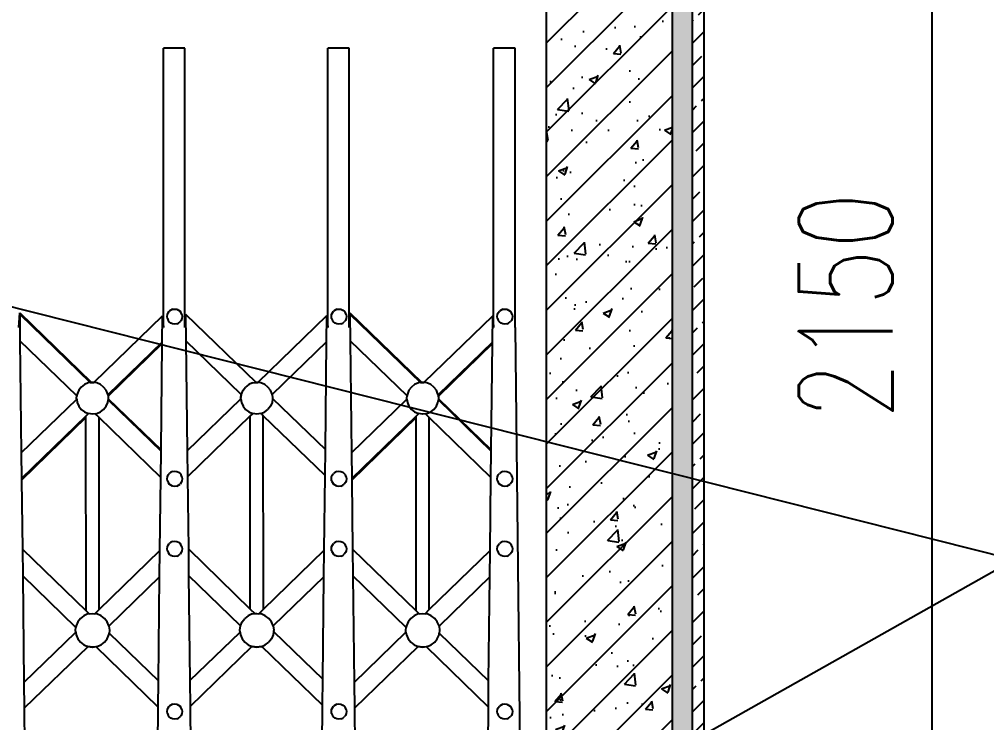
# Model space of a CAD drawing. Extents: x -4210259 to 293730, y -7499 to 868879.
# Drawn here: x -2152089 to -2150554, y 517351 to 518467 of the extents above; entities that cross this region are included whole.
import ezdxf

# ---------------------------------------------------------------- set-up
doc = ezdxf.new("R2010")
doc.units = 0
doc.header["$LTSCALE"] = 1000
doc.header["$MEASUREMENT"] = 0
doc.layers.get('Defpoints').update_dxf_attribs({"color": 210})
for name, color, linetype in [('A-AXIS-DP', 126, 'Continuous'), ('A-AXIS-SYMB', 3, 'Continuous'), ('A-CURTAIN', 134, 'Continuous'), ('A-HATCH-2', 251, 'Continuous'), ('AS-COLN', 6, 'Continuous'), ('PUB_HATCH', 8, 'Continuous')]:
    doc.layers.add(name, color=color, linetype=linetype)
doc.styles.add('_TCH_DIM_T3', font='SIMPLEX', dxfattribs={"width": 0.705882, "bigfont": 'GBCBIG'})
doc.dimstyles.new('_TCH_ARCH&&50', dxfattribs={"dimtxt": 148.75, "dimasz": 50, "dimexe": 50, "dimexo": 50, "dimgap": 63.125, "dimtad": 1, "dimdec": 0, "dimzin": 0, "dimdsep": 46, "dimtxsty": '_TCH_DIM_T3', "dimblk": 'ARCHTICK', "dimcen": 0.09, "dimclrt": 7, "dimazin": 2, "dimtfac": 1, "dimtdec": 0, "dimtix": 1, "dimtmove": 2, "dimatfit": 3, "dimfxl": 0, "dimtolj": 1, "dimtzin": 0, "dimarcsym": 0})

# ---------------------------------------------------------------- blocks, each defined once
blk = doc.blocks.new('A$C4A4B1E4B')
at = {"color": 250}
for p, q in [((-640.6, 1499.9), (-674.7, 1499.9)), ((-674.7, 1056.6), (-674.7, 1499.9)), ((-640.6, 1056.6), (-640.6, 1499.9)), ((-379.8, 1499.9), (-413.9, 1499.9)), ((-413.9, 1056.6), (-413.9, 1499.9)), ((-379.8, 1056.6), (-379.8, 1499.9)), ((-116.5, 1499.9), (-150.6, 1499.9)), ((-150.6, 1056.6), (-150.6, 1499.9)), ((-116.5, 1056.6), (-116.5, 1499.9)), ((-904, 1056.6), (-902.8, 1080)), ((-902.8, 1080), (-789.1, 969.9)), ((-902.8, 1080), (-902.7, 1077.7)), ((-902.7, 1077.7), (-790.8, 969.2)), ((-902.7, 1077.7), (-902.3, 1035.5)), ((-784.8, 969.9), (-675.9, 1075.4)), ((-676.4, 1033.5), (-675.9, 1075.4)), ((-675.9, 1075.4), (-674.7, 1056.6)), ((-668.9, 1074), (-668.4, 1077.2)), ((-668.4, 1077.2), (-667.2, 1080.1)), ((-667.2, 1080.1), (-665.3, 1082.5)), ((-662.9, 1084.4), (-665.3, 1082.5)), ((-660, 1085.6), (-662.9, 1084.4)), ((-660, 1085.6), (-656.8, 1086)), ((-656.8, 1086), (-653.6, 1085.6)), ((-653.6, 1085.6), (-650.8, 1084.4)), ((-650.8, 1084.4), (-648.3, 1082.5)), ((-646.5, 1080.1), (-648.3, 1082.5)), ((-645.2, 1077.2), (-646.5, 1080.1)), ((-645.2, 1077.2), (-644.8, 1074)), ((-640.6, 1056.6), (-639.4, 1078)), ((-639.4, 1078), (-527.9, 970)), ((-639.4, 1078), (-638.9, 1035.8)), ((-524.4, 969.9), (-415.2, 1075.8)), ((-415.7, 1033.9), (-415.2, 1075.8)), ((-415.2, 1075.8), (-413.9, 1056.6)), ((-408.1, 1074), (-407.7, 1077.2)), ((-407.7, 1077.2), (-406.5, 1080.1)), ((-406.5, 1080.1), (-404.6, 1082.5)), ((-402.2, 1084.4), (-404.6, 1082.5)), ((-399.3, 1085.6), (-402.2, 1084.4)), ((-399.3, 1085.6), (-396.1, 1086)), ((-396.1, 1086), (-392.9, 1085.6)), ((-392.9, 1085.6), (-390, 1084.4)), ((-390, 1084.4), (-387.6, 1082.5)), ((-385.7, 1080.1), (-387.6, 1082.5)), ((-384.5, 1077.2), (-385.7, 1080.1)), ((-384.5, 1077.2), (-384.1, 1074)), ((-379.8, 1056.6), (-378.7, 1080)), ((-378.7, 1080), (-265, 969.9)), ((-378.7, 1080), (-378.6, 1077.7)), ((-378.6, 1077.7), (-266.7, 969.2)), ((-378.6, 1077.7), (-378.1, 1035.5)), ((-260.7, 969.9), (-151.8, 1075.4)), ((-152.3, 1033.5), (-151.8, 1075.4)), ((-151.8, 1075.4), (-150.6, 1056.6)), ((-144.8, 1074), (-144.3, 1077.2)), ((-144.3, 1077.2), (-143.1, 1080.1)), ((-143.1, 1080.1), (-141.2, 1082.5)), ((-138.8, 1084.4), (-141.2, 1082.5)), ((-135.9, 1085.6), (-138.8, 1084.4)), ((-135.9, 1085.6), (-132.7, 1086)), ((-132.7, 1086), (-129.5, 1085.6)), ((-129.5, 1085.6), (-126.7, 1084.4)), ((-126.7, 1084.4), (-124.2, 1082.5)), ((-122.3, 1080.1), (-124.2, 1082.5)), ((-121.1, 1077.2), (-122.3, 1080.1)), ((-121.1, 1077.2), (-120.7, 1074)), ((-668.4, 1070.8), (-668.9, 1074)), ((-668.4, 1070.8), (-667.2, 1067.9)), ((-667.2, 1067.9), (-665.3, 1065.5)), ((-662.9, 1063.6), (-665.3, 1065.5)), ((-660, 1062.4), (-662.9, 1063.6)), ((-656.8, 1062), (-660, 1062.4)), ((-653.6, 1062.4), (-656.8, 1062)), ((-653.6, 1062.4), (-650.8, 1063.6)), ((-650.8, 1063.6), (-648.3, 1065.5)), ((-646.5, 1067.9), (-648.3, 1065.5)), ((-645.2, 1070.8), (-646.5, 1067.9)), ((-644.8, 1074), (-645.2, 1070.8)), ((-407.7, 1070.8), (-408.1, 1074)), ((-407.7, 1070.8), (-406.5, 1067.9)), ((-406.5, 1067.9), (-404.6, 1065.5)), ((-402.2, 1063.6), (-404.6, 1065.5)), ((-399.3, 1062.4), (-402.2, 1063.6)), ((-396.1, 1062), (-399.3, 1062.4)), ((-392.9, 1062.4), (-396.1, 1062)), ((-392.9, 1062.4), (-390, 1063.6)), ((-390, 1063.6), (-387.6, 1065.5)), ((-385.7, 1067.9), (-387.6, 1065.5)), ((-384.5, 1070.8), (-385.7, 1067.9)), ((-384.1, 1074), (-384.5, 1070.8)), ((-144.3, 1070.8), (-144.8, 1074)), ((-144.3, 1070.8), (-143.1, 1067.9)), ((-143.1, 1067.9), (-141.2, 1065.5)), ((-138.8, 1063.6), (-141.2, 1065.5)), ((-135.9, 1062.4), (-138.8, 1063.6)), ((-132.7, 1062), (-135.9, 1062.4)), ((-129.5, 1062.4), (-132.7, 1062)), ((-129.5, 1062.4), (-126.7, 1063.6)), ((-126.7, 1063.6), (-124.2, 1065.5)), ((-122.3, 1067.9), (-124.2, 1065.5)), ((-121.1, 1070.8), (-122.3, 1067.9)), ((-120.7, 1074), (-121.1, 1070.8)), ((-116.5, 1056.6), (-105.9, 133.6)), ((-812.1, 948.1), (-902.3, 1035.5)), ((-902.3, 1035.5), (-900.2, 858)), ((-676.4, 1033.5), (-762.8, 949.8)), ((-676.4, 1031.2), (-762.4, 947.8)), ((-678.4, 862.6), (-676.4, 1031.2)), ((-676.4, 1031.2), (-676.4, 1033.5)), ((-551, 950.6), (-638.9, 1035.8)), ((-638.9, 1035.8), (-636.9, 860.9)), ((-415.7, 1033.9), (-502, 950.2)), ((-417.6, 863.1), (-415.7, 1033.9)), ((-288, 948.1), (-378.1, 1035.5)), ((-378.1, 1035.5), (-376.1, 858)), ((-152.3, 1033.5), (-238.7, 949.8)), ((-152.3, 1031.2), (-238.3, 947.8)), ((-154.3, 862.6), (-152.3, 1031.2)), ((-152.3, 1031.2), (-152.3, 1033.5)), ((-794, 968.8), (-800, 966.3)), ((-790.8, 969.2), (-794, 968.8)), ((-790.8, 969.2), (-788.7, 969.5)), ((-789.1, 969.9), (-787.3, 970.2)), ((-788.7, 969.5), (-789.1, 969.9)), ((-788.7, 969.5), (-787.3, 969.7)), ((-787.3, 970.2), (-784.8, 969.9)), ((-787.3, 969.7), (-785.2, 969.4)), ((-785.2, 969.4), (-784.8, 969.9)), ((-780.6, 968.8), (-785.2, 969.4)), ((-774.6, 966.3), (-780.6, 968.8)), ((-533.2, 968.8), (-539.3, 966.3)), ((-533.2, 968.8), (-527.5, 969.6)), ((-527.9, 970), (-526.5, 970.2)), ((-527.9, 970), (-527.5, 969.6)), ((-527.5, 969.6), (-526.5, 969.7)), ((-526.5, 970.2), (-524.4, 969.9)), ((-526.5, 969.7), (-524.9, 969.5)), ((-524.9, 969.5), (-524.4, 969.9)), ((-519.8, 968.8), (-524.9, 969.5)), ((-513.8, 966.3), (-519.8, 968.8)), ((-269.9, 968.8), (-275.9, 966.3)), ((-266.7, 969.2), (-269.9, 968.8)), ((-266.7, 969.2), (-264.6, 969.5)), ((-265, 969.9), (-263.2, 970.2)), ((-264.6, 969.5), (-265, 969.9)), ((-264.6, 969.5), (-263.2, 969.7)), ((-263.2, 970.2), (-260.7, 969.9)), ((-263.2, 969.7), (-261.1, 969.4)), ((-261.1, 969.4), (-260.7, 969.9)), ((-256.5, 968.8), (-261.1, 969.4)), ((-250.4, 966.3), (-256.5, 968.8)), ((-809, 957.2), (-811.6, 951.2)), ((-805.1, 962.3), (-809, 957.2)), ((-800, 966.3), (-805.1, 962.3)), ((-769.5, 962.3), (-774.6, 966.3)), ((-765.5, 957.2), (-769.5, 962.3)), ((-763, 951.2), (-765.5, 957.2)), ((-550.8, 951.2), (-548.3, 957.2)), ((-548.3, 957.2), (-544.4, 962.3)), ((-539.3, 966.3), (-544.4, 962.3)), ((-508.7, 962.3), (-513.8, 966.3)), ((-504.8, 957.2), (-508.7, 962.3)), ((-502.2, 951.2), (-504.8, 957.2)), ((-284.9, 957.2), (-287.5, 951.2)), ((-281, 962.3), (-284.9, 957.2)), ((-275.9, 966.3), (-281, 962.3)), ((-245.3, 962.3), (-250.4, 966.3)), ((-241.4, 957.2), (-245.3, 962.3)), ((-238.9, 951.2), (-241.4, 957.2)), ((-900.2, 858), (-812.3, 943.2)), ((-812.5, 945), (-812.1, 948.1)), ((-812.4, 944.8), (-812.5, 945)), ((-812.5, 944.5), (-812.4, 944.8)), ((-812.3, 943.2), (-812.5, 944.5)), ((-812.4, 944.8), (-812, 948)), ((-812.3, 943.2), (-811.6, 937.8)), ((-812, 948), (-812.1, 948.1)), ((-811.6, 951.2), (-812, 948)), ((-811.6, 937.8), (-809, 931.8)), ((-765.5, 931.8), (-763, 937.8)), ((-762.8, 949.8), (-763, 951.2)), ((-763, 937.8), (-762.4, 941.7)), ((-762.8, 949.8), (-762.5, 947.7)), ((-762.5, 947.7), (-762.4, 947.8)), ((-762.5, 947.7), (-762.1, 944.7)), ((-762.4, 947.8), (-762.1, 945)), ((-762.2, 943.8), (-762.4, 941.7)), ((-762.4, 941.7), (-678.4, 860.3)), ((-762.1, 944.5), (-762.2, 943.8)), ((-762.2, 943.8), (-678.4, 862.6)), ((-762.1, 945), (-762.1, 944.7)), ((-762.1, 944.7), (-762.1, 944.5)), ((-636.9, 860.9), (-551.6, 943.5)), ((-551.7, 945), (-551, 950.6)), ((-551.7, 944.8), (-550.9, 950.6)), ((-551.7, 944.8), (-551.7, 945)), ((-551.7, 944.5), (-551.7, 944.8)), ((-551.6, 943.5), (-551.7, 944.5)), ((-551.6, 943.5), (-550.8, 937.8)), ((-550.9, 950.6), (-551, 950.6)), ((-550.9, 950.6), (-550.8, 951.2)), ((-550.8, 937.8), (-548.3, 931.8)), ((-502.2, 937.8), (-504.8, 931.8)), ((-502.1, 950.1), (-502.2, 951.2)), ((-501.4, 944.3), (-502.2, 937.8)), ((-502, 950.2), (-502.1, 950.1)), ((-502.1, 950.1), (-501.4, 944.7)), ((-502, 950.2), (-501.3, 945)), ((-501.3, 945), (-501.4, 944.7)), ((-501.4, 944.7), (-501.3, 944.5)), ((-501.3, 944.5), (-501.4, 944.3)), ((-501.4, 944.3), (-417.6, 863.1)), ((-376.1, 858), (-288.2, 943.2)), ((-288.4, 945), (-288, 948.1)), ((-288.3, 944.8), (-288.4, 945)), ((-288.4, 944.5), (-288.3, 944.8)), ((-288.2, 943.2), (-288.4, 944.5)), ((-288.3, 944.8), (-287.9, 948)), ((-288.2, 943.2), (-287.5, 937.8)), ((-287.9, 948), (-288, 948.1)), ((-287.5, 951.2), (-287.9, 948)), ((-287.5, 937.8), (-284.9, 931.8)), ((-241.4, 931.8), (-238.9, 937.8)), ((-238.7, 949.8), (-238.9, 951.2)), ((-238.9, 937.8), (-238.3, 941.7)), ((-238.7, 949.8), (-238.4, 947.7)), ((-238.4, 947.7), (-238.3, 947.8)), ((-238.4, 947.7), (-238, 944.7)), ((-238.3, 947.8), (-237.9, 945)), ((-238.1, 943.8), (-238.3, 941.7)), ((-238.3, 941.7), (-154.3, 860.3)), ((-238, 944.5), (-238.1, 943.8)), ((-238.1, 943.8), (-154.3, 862.6)), ((-237.9, 945), (-238, 944.7)), ((-238, 944.7), (-238, 944.5)), ((-809, 931.8), (-805.1, 926.7)), ((-805.1, 926.7), (-800, 922.7)), ((-800, 922.7), (-794, 920.2)), ((-780.6, 920.2), (-774.6, 922.7)), ((-774.6, 922.7), (-769.5, 926.7)), ((-769.5, 926.7), (-765.5, 931.8)), ((-548.3, 931.8), (-544.4, 926.7)), ((-544.4, 926.7), (-539.3, 922.7)), ((-539.3, 922.7), (-533.2, 920.2)), ((-519.7, 920.3), (-513.8, 922.7)), ((-513.8, 922.7), (-508.7, 926.7)), ((-504.8, 931.8), (-508.7, 926.7)), ((-284.9, 931.8), (-281, 926.7)), ((-281, 926.7), (-275.9, 922.7)), ((-275.9, 922.7), (-269.9, 920.2)), ((-256.5, 920.2), (-250.4, 922.7)), ((-250.4, 922.7), (-245.3, 926.7)), ((-245.3, 926.7), (-241.4, 931.8)), ((-797.6, 916), (-899.7, 817)), ((-797.6, 913.7), (-899.7, 814.7)), ((-793.4, 920.1), (-797.6, 916)), ((-797.6, 913.7), (-797.6, 916)), ((-797.5, 607.3), (-797.6, 913.7)), ((-794, 920.2), (-793.4, 920.1)), ((-787.3, 919.3), (-793.4, 920.1)), ((-782.9, 919.9), (-787.3, 919.3)), ((-782.9, 919.9), (-780.6, 920.2)), ((-776.8, 913.9), (-782.9, 919.9)), ((-776.7, 609.2), (-776.8, 913.9)), ((-678.9, 819), (-776.8, 913.9)), ((-536.9, 916.4), (-636.4, 820)), ((-533, 920.2), (-536.9, 916.4)), ((-536.8, 610.1), (-536.9, 916.4)), ((-533.2, 920.2), (-533, 920.2)), ((-526.5, 919.3), (-533, 920.2)), ((-519.8, 920.2), (-526.5, 919.3)), ((-519.8, 920.2), (-519.7, 920.3)), ((-516.1, 916.8), (-519.7, 920.3)), ((-418.1, 821.8), (-516.1, 916.8)), ((-516, 609.6), (-516.1, 916.8)), ((-273.5, 916), (-375.6, 817)), ((-273.5, 913.7), (-375.6, 814.7)), ((-269.3, 920.1), (-273.5, 916)), ((-273.5, 913.7), (-273.5, 916)), ((-273.4, 607.3), (-273.5, 913.7)), ((-269.9, 920.2), (-269.3, 920.1)), ((-263.2, 919.3), (-269.3, 920.1)), ((-258.8, 919.9), (-263.2, 919.3)), ((-258.8, 919.9), (-256.5, 920.2)), ((-252.7, 913.9), (-258.8, 919.9)), ((-252.6, 609.2), (-252.7, 913.9)), ((-154.8, 819), (-252.7, 913.9)), ((-678.9, 819), (-678.4, 860.3)), ((-678.4, 860.3), (-678.4, 862.6)), ((-636.9, 860.9), (-636.4, 820)), ((-418.1, 821.8), (-417.6, 863.1)), ((-154.8, 819), (-154.3, 860.3)), ((-154.3, 860.3), (-154.3, 862.6)), ((-900.2, 858), (-899.7, 817)), ((-376.1, 858), (-375.6, 817)), ((-899.7, 817), (-899.7, 814.7)), ((-899.7, 814.7), (-898.5, 705.1)), ((-680.2, 702.7), (-678.9, 819)), ((-668.9, 816.8), (-668.4, 819.9)), ((-668.4, 813.6), (-668.9, 816.8)), ((-668.4, 819.9), (-667.2, 822.8)), ((-667.2, 822.8), (-665.3, 825.3)), ((-662.9, 827.1), (-665.3, 825.3)), ((-660, 828.3), (-662.9, 827.1)), ((-660, 828.3), (-656.8, 828.8)), ((-656.8, 828.8), (-653.6, 828.3)), ((-653.6, 828.3), (-650.8, 827.1)), ((-650.8, 827.1), (-648.3, 825.3)), ((-646.5, 822.8), (-648.3, 825.3)), ((-645.2, 819.9), (-646.5, 822.8)), ((-645.2, 819.9), (-644.8, 816.8)), ((-644.8, 816.8), (-645.2, 813.6)), ((-636.4, 820), (-635.1, 705.4)), ((-419.5, 703.2), (-418.1, 821.8)), ((-408.1, 816.8), (-407.7, 819.9)), ((-407.7, 813.6), (-408.1, 816.8)), ((-407.7, 819.9), (-406.5, 822.8)), ((-406.5, 822.8), (-404.6, 825.3)), ((-402.2, 827.1), (-404.6, 825.3)), ((-399.3, 828.3), (-402.2, 827.1)), ((-399.3, 828.3), (-396.1, 828.8)), ((-396.1, 828.8), (-392.9, 828.3)), ((-392.9, 828.3), (-390, 827.1)), ((-390, 827.1), (-387.6, 825.3)), ((-385.7, 822.8), (-387.6, 825.3)), ((-384.5, 819.9), (-385.7, 822.8)), ((-384.5, 819.9), (-384.1, 816.8)), ((-384.1, 816.8), (-384.5, 813.6)), ((-375.6, 817), (-375.6, 814.7)), ((-375.6, 814.7), (-374.4, 705.1)), ((-156.1, 702.7), (-154.8, 819)), ((-144.8, 816.8), (-144.3, 819.9)), ((-144.3, 813.6), (-144.8, 816.8)), ((-144.3, 819.9), (-143.1, 822.8)), ((-143.1, 822.8), (-141.2, 825.3)), ((-138.8, 827.1), (-141.2, 825.3)), ((-135.9, 828.3), (-138.8, 827.1)), ((-135.9, 828.3), (-132.7, 828.8)), ((-132.7, 828.8), (-129.5, 828.3)), ((-129.5, 828.3), (-126.7, 827.1)), ((-126.7, 827.1), (-124.2, 825.3)), ((-122.3, 822.8), (-124.2, 825.3)), ((-121.1, 819.9), (-122.3, 822.8)), ((-121.1, 819.9), (-120.7, 816.8)), ((-120.7, 816.8), (-121.1, 813.6)), ((-668.4, 813.6), (-667.2, 810.7)), ((-667.2, 810.7), (-665.3, 808.3)), ((-662.9, 806.4), (-665.3, 808.3)), ((-660, 805.2), (-662.9, 806.4)), ((-656.8, 804.7), (-660, 805.2)), ((-653.6, 805.2), (-656.8, 804.7)), ((-653.6, 805.2), (-650.8, 806.4)), ((-650.8, 806.4), (-648.3, 808.3)), ((-646.5, 810.7), (-648.3, 808.3)), ((-645.2, 813.6), (-646.5, 810.7)), ((-407.7, 813.6), (-406.5, 810.7)), ((-406.5, 810.7), (-404.6, 808.3)), ((-402.2, 806.4), (-404.6, 808.3)), ((-399.3, 805.2), (-402.2, 806.4)), ((-396.1, 804.7), (-399.3, 805.2)), ((-392.9, 805.2), (-396.1, 804.7)), ((-392.9, 805.2), (-390, 806.4)), ((-390, 806.4), (-387.6, 808.3)), ((-385.7, 810.7), (-387.6, 808.3)), ((-384.5, 813.6), (-385.7, 810.7)), ((-144.3, 813.6), (-143.1, 810.7)), ((-143.1, 810.7), (-141.2, 808.3)), ((-138.8, 806.4), (-141.2, 808.3)), ((-135.9, 805.2), (-138.8, 806.4)), ((-132.7, 804.7), (-135.9, 805.2)), ((-129.5, 805.2), (-132.7, 804.7)), ((-129.5, 805.2), (-126.7, 806.4)), ((-126.7, 806.4), (-124.2, 808.3)), ((-122.3, 810.7), (-124.2, 808.3)), ((-121.1, 813.6), (-122.3, 810.7)), ((-668.9, 705.5), (-668.4, 708.7)), ((-668.4, 708.7), (-667.2, 711.6)), ((-667.2, 711.6), (-665.3, 714)), ((-662.9, 715.9), (-665.3, 714)), ((-660, 717.1), (-662.9, 715.9)), ((-660, 717.1), (-656.8, 717.5)), ((-656.8, 717.5), (-653.6, 717.1)), ((-653.6, 717.1), (-650.8, 715.9)), ((-650.8, 715.9), (-648.3, 714)), ((-646.5, 711.6), (-648.3, 714)), ((-645.2, 708.7), (-646.5, 711.6)), ((-645.2, 708.7), (-644.8, 705.5)), ((-408.1, 705.5), (-407.7, 708.7)), ((-407.7, 708.7), (-406.5, 711.6)), ((-406.5, 711.6), (-404.6, 714)), ((-402.2, 715.9), (-404.6, 714)), ((-399.3, 717.1), (-402.2, 715.9)), ((-399.3, 717.1), (-396.1, 717.5)), ((-396.1, 717.5), (-392.9, 717.1)), ((-392.9, 717.1), (-390, 715.9)), ((-390, 715.9), (-387.6, 714)), ((-385.7, 711.6), (-387.6, 714)), ((-384.5, 708.7), (-385.7, 711.6)), ((-384.5, 708.7), (-384.1, 705.5)), ((-144.8, 705.5), (-144.3, 708.7)), ((-144.3, 708.7), (-143.1, 711.6)), ((-143.1, 711.6), (-141.2, 714)), ((-138.8, 715.9), (-141.2, 714)), ((-135.9, 717.1), (-138.8, 715.9)), ((-135.9, 717.1), (-132.7, 717.5)), ((-132.7, 717.5), (-129.5, 717.1)), ((-129.5, 717.1), (-126.7, 715.9)), ((-126.7, 715.9), (-124.2, 714)), ((-122.3, 711.6), (-124.2, 714)), ((-121.1, 708.7), (-122.3, 711.6)), ((-121.1, 708.7), (-120.7, 705.5)), ((-898.5, 705.1), (-797.5, 607.3)), ((-898.5, 705.1), (-898, 662.9)), ((-776.7, 609.2), (-680.2, 702.7)), ((-680.7, 660.9), (-680.2, 702.7)), ((-668.4, 702.3), (-668.9, 705.5)), ((-668.4, 702.3), (-667.2, 699.5)), ((-667.2, 699.5), (-665.3, 697)), ((-662.9, 695.1), (-665.3, 697)), ((-660, 693.9), (-662.9, 695.1)), ((-656.8, 693.5), (-660, 693.9)), ((-653.6, 693.9), (-656.8, 693.5)), ((-653.6, 693.9), (-650.8, 695.1)), ((-650.8, 695.1), (-648.3, 697)), ((-646.5, 699.5), (-648.3, 697)), ((-645.2, 702.3), (-646.5, 699.5)), ((-644.8, 705.5), (-645.2, 702.3)), ((-635.1, 705.4), (-536.8, 610.1)), ((-635.1, 705.4), (-634.6, 663.2)), ((-516, 609.6), (-419.5, 703.2)), ((-419.9, 661.3), (-419.5, 703.2)), ((-407.7, 702.3), (-408.1, 705.5)), ((-407.7, 702.3), (-406.5, 699.5)), ((-406.5, 699.5), (-404.6, 697)), ((-402.2, 695.1), (-404.6, 697)), ((-399.3, 693.9), (-402.2, 695.1)), ((-396.1, 693.5), (-399.3, 693.9)), ((-392.9, 693.9), (-396.1, 693.5)), ((-392.9, 693.9), (-390, 695.1)), ((-390, 695.1), (-387.6, 697)), ((-385.7, 699.5), (-387.6, 697)), ((-384.5, 702.3), (-385.7, 699.5)), ((-384.1, 705.5), (-384.5, 702.3)), ((-374.4, 705.1), (-273.4, 607.3)), ((-374.4, 705.1), (-373.9, 662.9)), ((-252.6, 609.2), (-156.1, 702.7)), ((-156.6, 660.9), (-156.1, 702.7)), ((-144.3, 702.3), (-144.8, 705.5)), ((-144.3, 702.3), (-143.1, 699.5)), ((-143.1, 699.5), (-141.2, 697)), ((-138.8, 695.1), (-141.2, 697)), ((-135.9, 693.9), (-138.8, 695.1)), ((-132.7, 693.5), (-135.9, 693.9)), ((-129.5, 693.9), (-132.7, 693.5)), ((-129.5, 693.9), (-126.7, 695.1)), ((-126.7, 695.1), (-124.2, 697)), ((-122.3, 699.5), (-124.2, 697)), ((-121.1, 702.3), (-122.3, 699.5)), ((-120.7, 705.5), (-121.1, 702.3)), ((-813.5, 581), (-898, 662.9)), ((-898, 662.9), (-896, 493.5)), ((-680.7, 660.9), (-761.2, 582.8)), ((-682.6, 495.9), (-680.7, 660.9)), ((-552.4, 583.5), (-634.6, 663.2)), ((-634.6, 663.2), (-632.7, 496.5)), ((-419.9, 661.3), (-500.6, 583.2)), ((-421.8, 498.7), (-419.9, 661.3)), ((-289.4, 581), (-373.9, 662.9)), ((-373.9, 662.9), (-371.9, 493.5)), ((-156.6, 660.9), (-237.1, 582.8)), ((-158.5, 495.9), (-156.6, 660.9)), ((-800.8, 599.5), (-806.3, 595.3)), ((-794.4, 602.2), (-800.8, 599.5)), ((-797.5, 607.3), (-792.6, 602.5)), ((-792.6, 602.5), (-794.4, 602.2)), ((-792.6, 602.5), (-787.3, 603.2)), ((-787.3, 603.2), (-783.4, 602.7)), ((-783.4, 602.7), (-776.7, 609.2)), ((-780.1, 602.2), (-783.4, 602.7)), ((-773.7, 599.5), (-780.1, 602.2)), ((-768.3, 595.3), (-773.7, 599.5)), ((-540.1, 599.5), (-545.6, 595.3)), ((-533.7, 602.2), (-540.1, 599.5)), ((-536.8, 610.1), (-529.3, 602.8)), ((-533.7, 602.2), (-529.3, 602.8)), ((-529.3, 602.8), (-526.5, 603.2)), ((-526.5, 603.2), (-523.1, 602.7)), ((-516, 609.6), (-523.1, 602.7)), ((-519.4, 602.2), (-523.1, 602.7)), ((-513, 599.5), (-519.4, 602.2)), ((-507.5, 595.3), (-513, 599.5)), ((-276.7, 599.5), (-282.2, 595.3)), ((-270.3, 602.2), (-276.7, 599.5)), ((-273.4, 607.3), (-268.5, 602.5)), ((-268.5, 602.5), (-270.3, 602.2)), ((-268.5, 602.5), (-263.2, 603.2)), ((-263.2, 603.2), (-259.3, 602.7)), ((-259.3, 602.7), (-252.6, 609.2)), ((-256, 602.2), (-259.3, 602.7)), ((-249.6, 599.5), (-256, 602.2)), ((-244.1, 595.3), (-249.6, 599.5)), ((-813.2, 583.4), (-813.5, 581)), ((-810.5, 589.9), (-813.2, 583.4)), ((-806.3, 595.3), (-810.5, 589.9)), ((-764, 589.9), (-768.3, 595.3)), ((-761.3, 583.4), (-764, 589.9)), ((-761.2, 582.8), (-761.3, 583.4)), ((-553.4, 576.3), (-552.5, 583.4)), ((-552.5, 583.4), (-552.4, 583.5)), ((-552.4, 583.5), (-549.8, 589.9)), ((-549.8, 589.9), (-545.6, 595.3)), ((-503.3, 589.9), (-507.5, 595.3)), ((-500.6, 583.4), (-503.3, 589.9)), ((-500.6, 583.2), (-500.6, 583.4)), ((-289.1, 583.4), (-289.4, 581)), ((-286.4, 589.9), (-289.1, 583.4)), ((-282.2, 595.3), (-286.4, 589.9)), ((-239.9, 589.9), (-244.1, 595.3)), ((-237.2, 583.4), (-239.9, 589.9)), ((-237.1, 582.8), (-237.2, 583.4)), ((-896, 493.5), (-813.8, 573.2)), ((-814.2, 576.3), (-813.5, 581)), ((-814.2, 576.1), (-814.2, 576.3)), ((-814.2, 576), (-814.2, 576.1)), ((-813.8, 573.3), (-814.2, 576.1)), ((-813.8, 573.2), (-814.2, 576)), ((-813.8, 573.2), (-813.8, 573.3)), ((-813.8, 573.3), (-813.2, 569.2)), ((-813.2, 569.2), (-810.5, 562.7)), ((-764, 562.7), (-761.3, 569.2)), ((-761.3, 569.2), (-761, 571.8)), ((-761.2, 582.8), (-760.4, 576.3)), ((-760.4, 576.1), (-761, 571.8)), ((-761, 571.8), (-760.9, 571.8)), ((-760.4, 576), (-760.9, 571.8)), ((-760.9, 571.8), (-682.6, 495.9)), ((-760.4, 576.3), (-760.4, 576.1)), ((-760.4, 576.1), (-760.4, 576)), ((-632.7, 496.5), (-553.1, 573.6)), ((-553.4, 576.1), (-553.4, 576.3)), ((-553.4, 576), (-553.4, 576.1)), ((-553.1, 573.6), (-553.4, 576.1)), ((-553.1, 573.6), (-553.4, 576)), ((-553.1, 573.6), (-552.5, 569.2)), ((-553.1, 573.6), (-553.1, 573.6)), ((-552.5, 569.2), (-549.8, 562.7)), ((-500.6, 569.2), (-503.3, 562.7)), ((-500.6, 583.2), (-499.6, 576.3)), ((-499.9, 574.3), (-500.6, 569.2)), ((-499.7, 576.1), (-499.9, 574.3)), ((-499.6, 576), (-499.9, 574.3)), ((-499.9, 574.3), (-421.8, 498.7)), ((-499.9, 574.3), (-499.9, 574.3)), ((-499.6, 576.3), (-499.7, 576.1)), ((-499.7, 576.1), (-499.6, 576)), ((-371.9, 493.5), (-289.7, 573.2)), ((-290.1, 576.3), (-289.4, 581)), ((-290, 576.1), (-290.1, 576.3)), ((-290.1, 576), (-290, 576.1)), ((-289.7, 573.2), (-290.1, 576)), ((-289.7, 573.3), (-290, 576.1)), ((-289.7, 573.2), (-289.7, 573.3)), ((-289.7, 573.3), (-289.1, 569.2)), ((-289.1, 569.2), (-286.4, 562.7)), ((-239.9, 562.7), (-237.2, 569.2)), ((-237.2, 569.2), (-236.9, 571.8)), ((-237.1, 582.8), (-236.3, 576.3)), ((-236.3, 576.1), (-236.9, 571.8)), ((-236.9, 571.8), (-236.8, 571.8)), ((-236.3, 576), (-236.8, 571.8)), ((-236.8, 571.8), (-158.5, 495.9)), ((-236.3, 576.3), (-236.3, 576.1)), ((-236.3, 576.1), (-236.3, 576)), ((-810.5, 562.7), (-806.3, 557.3)), ((-806.3, 557.3), (-800.8, 553.1)), ((-800.8, 553.1), (-794.6, 550.4)), ((-780.1, 550.4), (-773.7, 553.1)), ((-773.7, 553.1), (-768.3, 557.3)), ((-768.3, 557.3), (-764, 562.7)), ((-549.8, 562.7), (-545.6, 557.3)), ((-545.6, 557.3), (-540.1, 553.1)), ((-540.1, 553.1), (-534.2, 550.6)), ((-518.6, 550.7), (-513, 553.1)), ((-513, 553.1), (-507.5, 557.3)), ((-503.3, 562.7), (-507.5, 557.3)), ((-286.4, 562.7), (-282.2, 557.3)), ((-282.2, 557.3), (-276.7, 553.1)), ((-276.7, 553.1), (-270.5, 550.4)), ((-256, 550.4), (-249.6, 553.1)), ((-249.6, 553.1), (-244.1, 557.3)), ((-244.1, 557.3), (-239.9, 562.7)), ((-794.8, 550.2), (-895.6, 452.6)), ((-794.6, 550.4), (-794.8, 550.2)), ((-794.4, 550.1), (-794.8, 550.2)), ((-794.4, 550.4), (-794.6, 550.4)), ((-787.3, 549.4), (-794.4, 550.4)), ((-787.3, 549.1), (-794.4, 550.1)), ((-781.7, 550.2), (-787.3, 549.4)), ((-781.4, 549.9), (-787.3, 549.1)), ((-781.7, 550.2), (-780.1, 550.4)), ((-781.4, 549.9), (-781.7, 550.2)), ((-683, 454.6), (-781.4, 549.9)), ((-534.4, 550.4), (-632.2, 455.5)), ((-534.2, 550.6), (-534.4, 550.4)), ((-533.7, 550.1), (-534.4, 550.4)), ((-533.7, 550.4), (-534.2, 550.6)), ((-526.5, 549.4), (-533.7, 550.4)), ((-526.5, 549.1), (-533.7, 550.1)), ((-519.4, 550.4), (-526.5, 549.4)), ((-519.4, 550.1), (-526.5, 549.1)), ((-519.4, 550.4), (-518.6, 550.7)), ((-519.4, 550.1), (-518.3, 550.5)), ((-518.3, 550.5), (-518.6, 550.7)), ((-422.3, 457.4), (-518.3, 550.5)), ((-270.7, 550.2), (-371.5, 452.6)), ((-270.5, 550.4), (-270.7, 550.2)), ((-270.3, 550.1), (-270.7, 550.2)), ((-270.3, 550.4), (-270.5, 550.4)), ((-263.2, 549.4), (-270.3, 550.4)), ((-263.2, 549.1), (-270.3, 550.1)), ((-257.6, 550.2), (-263.2, 549.4)), ((-257.3, 549.9), (-263.2, 549.1)), ((-257.6, 550.2), (-256, 550.4)), ((-257.3, 549.9), (-257.6, 550.2)), ((-158.9, 454.6), (-257.3, 549.9)), ((-896, 493.5), (-895.6, 452.6)), ((-683, 454.6), (-682.6, 495.9)), ((-632.7, 496.5), (-632.2, 455.5)), ((-422.3, 457.4), (-421.8, 498.7)), ((-371.9, 493.5), (-371.5, 452.6)), ((-158.9, 454.6), (-158.5, 495.9)), ((-895.6, 452.6), (-892.6, 65.3)), ((-685.3, 133.6), (-683, 454.6)), ((-668.9, 447.4), (-668.4, 450.6)), ((-668.4, 444.2), (-668.9, 447.4)), ((-668.4, 450.6), (-667.2, 453.4)), ((-667.2, 453.4), (-665.3, 455.9)), ((-662.9, 457.7), (-665.3, 455.9)), ((-660, 459), (-662.9, 457.7)), ((-660, 459), (-656.8, 459.4)), ((-656.8, 459.4), (-653.6, 459)), ((-653.6, 459), (-650.8, 457.7)), ((-650.8, 457.7), (-648.3, 455.9)), ((-646.5, 453.4), (-648.3, 455.9)), ((-645.2, 450.6), (-646.5, 453.4)), ((-645.2, 450.6), (-644.8, 447.4)), ((-644.8, 447.4), (-645.2, 444.2)), ((-632.2, 455.5), (-630, 133.6)), ((-425.3, 65.3), (-422.3, 457.4)), ((-408.1, 447.4), (-407.7, 450.6)), ((-407.7, 444.2), (-408.1, 447.4)), ((-407.7, 450.6), (-406.5, 453.4)), ((-406.5, 453.4), (-404.6, 455.9)), ((-402.2, 457.7), (-404.6, 455.9)), ((-399.3, 459), (-402.2, 457.7)), ((-399.3, 459), (-396.1, 459.4)), ((-396.1, 459.4), (-392.9, 459)), ((-392.9, 459), (-390, 457.7)), ((-390, 457.7), (-387.6, 455.9)), ((-385.7, 453.4), (-387.6, 455.9)), ((-384.5, 450.6), (-385.7, 453.4)), ((-384.5, 450.6), (-384.1, 447.4)), ((-384.1, 447.4), (-384.5, 444.2)), ((-371.5, 452.6), (-368.5, 65.3)), ((-161.1, 133.6), (-158.9, 454.6)), ((-144.8, 447.4), (-144.3, 450.6)), ((-144.3, 444.2), (-144.8, 447.4)), ((-144.3, 450.6), (-143.1, 453.4)), ((-143.1, 453.4), (-141.2, 455.9)), ((-138.8, 457.7), (-141.2, 455.9)), ((-135.9, 459), (-138.8, 457.7)), ((-135.9, 459), (-132.7, 459.4)), ((-132.7, 459.4), (-129.5, 459)), ((-129.5, 459), (-126.7, 457.7)), ((-126.7, 457.7), (-124.2, 455.9)), ((-122.3, 453.4), (-124.2, 455.9)), ((-121.1, 450.6), (-122.3, 453.4)), ((-121.1, 450.6), (-120.7, 447.4)), ((-120.7, 447.4), (-121.1, 444.2)), ((-668.4, 444.2), (-667.2, 441.3)), ((-667.2, 441.3), (-665.3, 438.9)), ((-662.9, 437), (-665.3, 438.9)), ((-660, 435.8), (-662.9, 437)), ((-656.8, 435.3), (-660, 435.8)), ((-653.6, 435.8), (-656.8, 435.3)), ((-653.6, 435.8), (-650.8, 437)), ((-650.8, 437), (-648.3, 438.9)), ((-646.5, 441.3), (-648.3, 438.9)), ((-645.2, 444.2), (-646.5, 441.3)), ((-407.7, 444.2), (-406.5, 441.3)), ((-406.5, 441.3), (-404.6, 438.9)), ((-402.2, 437), (-404.6, 438.9)), ((-399.3, 435.8), (-402.2, 437)), ((-396.1, 435.3), (-399.3, 435.8)), ((-392.9, 435.8), (-396.1, 435.3)), ((-392.9, 435.8), (-390, 437)), ((-390, 437), (-387.6, 438.9)), ((-385.7, 441.3), (-387.6, 438.9)), ((-384.5, 444.2), (-385.7, 441.3)), ((-144.3, 444.2), (-143.1, 441.3)), ((-143.1, 441.3), (-141.2, 438.9)), ((-138.8, 437), (-141.2, 438.9)), ((-135.9, 435.8), (-138.8, 437)), ((-132.7, 435.3), (-135.9, 435.8)), ((-129.5, 435.8), (-132.7, 435.3)), ((-129.5, 435.8), (-126.7, 437)), ((-126.7, 437), (-124.2, 438.9)), ((-122.3, 441.3), (-124.2, 438.9)), ((-121.1, 444.2), (-122.3, 441.3))]:
    blk.add_line(p, q, dxfattribs=at)
blk = doc.blocks.new('_ArchTick')
at = {"color": 0, "linetype": 'ByBlock', "const_width": 0.4}
blk.add_lwpolyline([(-0.5, -0.5), (0.5, 0.5)], dxfattribs=at)
blk = doc.blocks.new('*D550')
at = {"layer": 'A-AXIS-DP', "color": 0, "lineweight": -2}
for p, q in [((-2150982.7, 519087.5), (-2150590, 519087.5)), ((-2150640, 516937.5), (-2150640, 519087.5)), ((-2150982.7, 516937.5), (-2150590, 516937.5))]:
    blk.add_line(p, q, dxfattribs=at)
at = {"layer": 'Defpoints', "color": 0}
for p in [(-2151032.7, 519087.5), (-2150640, 519087.5), (-2151032.7, 516937.5)]:
    blk.add_point(p, dxfattribs=at)
at = {"layer": 'A-AXIS-DP', "color": 0, "lineweight": -2, "xscale": 50, "yscale": 50, "zscale": 50}
for p, rotation in [((-2150640, 519087.5), 90), ((-2150640, 516937.5), 270)]:
    blk.add_blockref('_ArchTick', p, dxfattribs=dict(at, rotation=rotation))
at = {"layer": 'A-AXIS-DP', "color": 7, "insert": (-2150777.5, 518012.5), "char_height": 148.75, "attachment_point": 5, "rotation": 90, "style": '_TCH_DIM_T3'}
blk.add_mtext('\\A1;2150', dxfattribs=at)

msp = doc.modelspace()

# ---------------------------------------------------------------- hatches: boundary and pattern name
at = {"layer": 'A-HATCH-2'}
h = msp.add_hatch(dxfattribs=at)
h.set_pattern_fill('天然石材', color=256, scale=10)
h.set_pattern_definition([(45, (8100, 17.95), (-35.3553532, 35.3553532), []), (45, (8117.387, 0), (-35.3553532, 35.3553532), [19.73685, -11.2782])])
h.paths.add_polyline_path([(-2153050, 519137.5), (-2153050, 519119.5), (-2151020.6, 519119.5), (-2151020.6, 516937.5), (-2151002.6, 516937.5), (-2151002.6, 519137.5)])
h = msp.add_hatch(dxfattribs=at)
h.set_pattern_fill('AR-SAND', color=256, scale=5, style=0)
h.set_pattern_definition([(37.5, (8100, 0), (-0.400007824, 12.235330933), [0, -9.652, 0, -10.795, 0, -10.31875]), (7.5, (8100, 0), (11.23808208, 17.92062751), [0, -5.207, 0, -8.6995, 0, -3.33375]), (327.5, (8092.19, 9e-16), (19.774809256, 0.035929617), [0, -3.175, 0, -11.43, 0, -14.9225]), (317.5, (8092.19, 9e-16), (19.08891131, 5.57323308), [0, -1.5875, 0, -7.493, 0, -8.5725])])
h.paths.add_polyline_path([(-2153050, 519119.5), (-2153050, 519087.6), (-2151252.6, 519087.6), (-2151052.6, 519087.6), (-2151052.6, 516937.5), (-2151020.6, 516937.5), (-2151020.6, 519119.5)])
at = {"layer": 'PUB_HATCH'}
h = msp.add_hatch(dxfattribs=at)
h.set_pattern_fill('钢筋混凝土', color=256, scale=20, style=0)
h.set_pattern_definition([(45, (0, 0), (-35.3553391, 35.3553391), []), (50, (0, 0), (143.4520365, -12.550427), [15, -165]), (355, (0, 0), (-27.750267, 150.438427), [12, -132]), (100.4514, (11.95, -1.05), (115.701876, 137.887908), [12.748038, -140.228422]), (46.1842, (0, 40), (213.44821, -33.103803), [22.5, -247.5]), (96.6356, (17.79, 37.24), (186.932541, 194.823574), [19.122058, -210.3426]), (351.1842, (0, 40), (186.93239, 194.82372), [18, -198]), (21, (20, 30), (119.3814104, -80.523778), [15, -165]), (326, (20, 30), (48.663066, 145.030009), [12, -132]), (71.4514, (29.95, 23.29), (168.044526, 64.506099), [12.748038, -140.228422]), (37.5, (0, 0), (2.4319711, 66.5787708), [0, -130.4, 0, -134, 0, -132.5]), (7.5, (0, 0), (52.6139075, 78.8823424), [0, -76.4, 0, -127.4, 0, -50.5]), (327.5, (-44.6, 0), (106.7644872, -4.5109743), [0, -50, 0, -156, 0, -207]), (317.5, (-64.6, 0), (116.637234, 20.0209965), [0, -65, 0, -103.6, 0, -147])])
h.paths.add_polyline_path([(-2151052.6, 516737.5), (-2151052.6, 519087.6), (-2151252.6, 519087.6), (-2151252.6, 516737.5)])

# ---------------------------------------------------------------- linework, layer by layer
at = {"layer": 'A-AXIS-SYMB'}
for p in [(-2155272.9, 518810), (-2151014.6, 517325.5)]:
    msp.add_line(p, (-2150510, 517610), dxfattribs=at)
at = {"layer": 'A-CURTAIN'}
msp.add_lwpolyline([(-2153050, 519137.5), (-2151002.6, 519137.5), (-2151002.6, 516937.5), (-2151020.6, 516937.5), (-2151020.6, 519119.5), (-2153050, 519119.5)], dxfattribs=at)
at = {"layer": 'AS-COLN'}
for p, q in [((-2151052.6, 516737.5), (-2151052.6, 519087.6)), ((-2151252.6, 518987.6), (-2151252.6, 516737.5))]:
    msp.add_line(p, q, dxfattribs=at)

# ---------------------------------------------------------------- block references
msp.add_blockref('A$C4A4B1E4B', (-2151185.7, 516921.2))

# ---------------------------------------------------------------- dimensions: what is measured, and where the dimension line sits
at = {"layer": 'A-AXIS-DP'}
dim = msp.add_aligned_dim(p1=(-2151032.7, 516937.5), p2=(-2151032.7, 519087.5), distance=-392.7, dimstyle='_TCH_ARCH&&50', dxfattribs=at)
dim.commit()
dim.dimension.update_dxf_attribs({"geometry": '*D550', "text_midpoint": (-2150777.5, 518012.5)})

doc.saveas('drawing.dxf')
